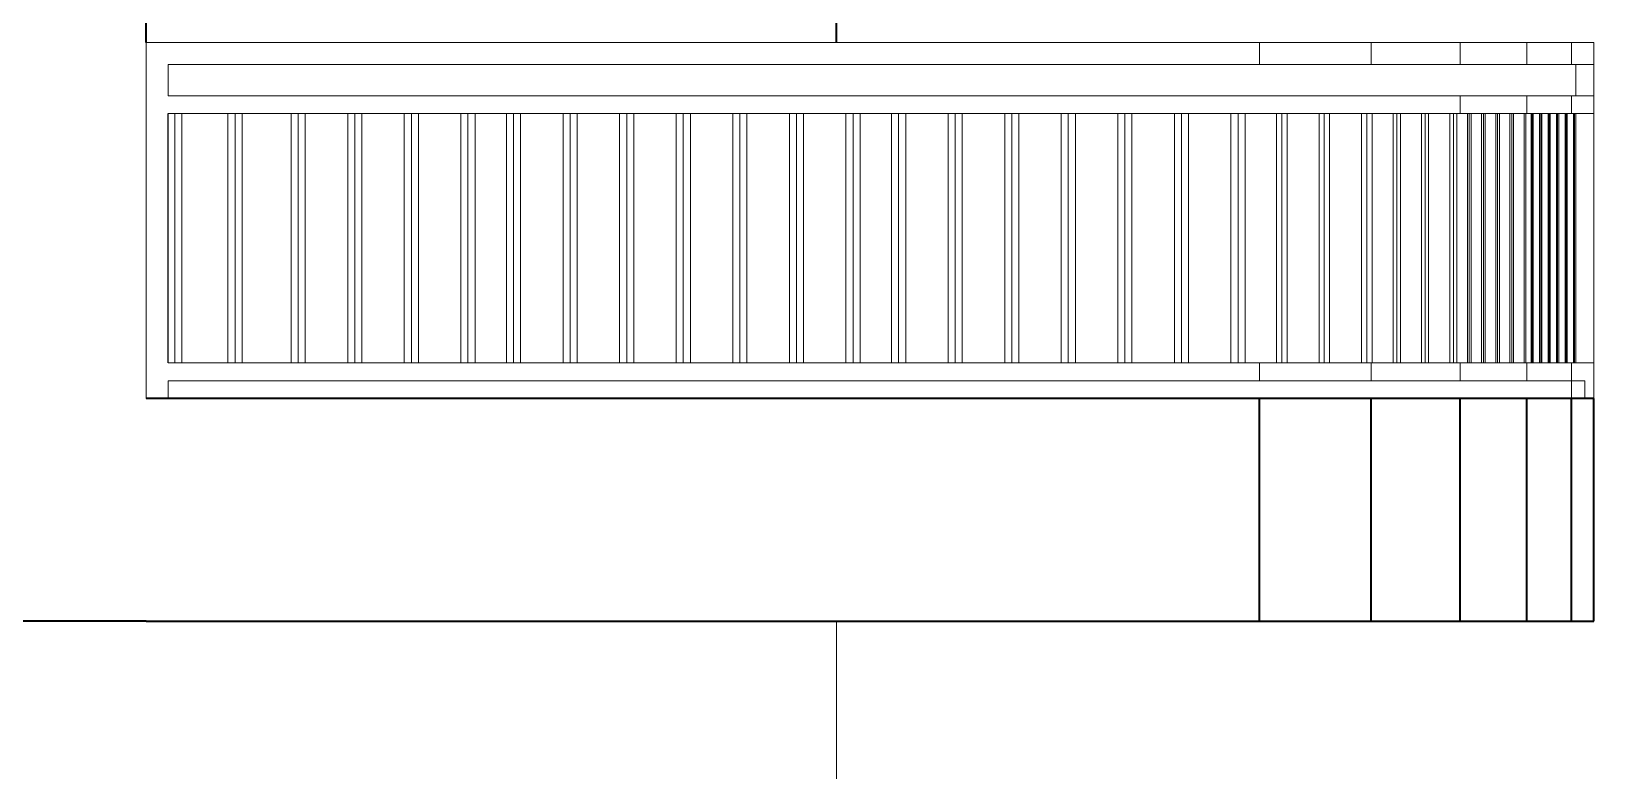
# Model space of a CAD drawing. Header units: inches. Extents: x -7543 to -822, y 102837 to 190349.
# Drawn here: x -824.59 to -824.5199, y 102836.8472 to 102836.8804 of the extents above; entities that cross this region are included whole.
import ezdxf

# ---------------------------------------------------------------- set-up
doc = ezdxf.new("R2010")
doc.units = ezdxf.units.IN
doc.header["$MEASUREMENT"] = 0
doc.layers.add('BALKON', color=7, linetype='Continuous', lineweight=20, true_color=0xffaaa9)
doc.layers.add('DUVAR', color=7, linetype='Continuous', lineweight=35, true_color=0xfc4642)

msp = doc.modelspace()

# ---------------------------------------------------------------- linework, layer by layer
at = {"layer": 'BALKON'}
for p, q in [((-824.584894, 102836.863887, -0.002), (-824.584894, 102836.879887, -0.002)), ((-824.584894, 102836.879887, -0.002), (-824.519894, 102836.879887, -0.002)), ((-824.584894, 102836.863887, -0.002), (-824.584894, 102836.879887, -0.002)), ((-824.584894, 102836.879887, -0.002), (-824.519894, 102836.879887, -0.002)), ((-824.584894, 102836.863887, -0.002), (-824.584894, 102836.879887, -0.002)), ((-824.584894, 102836.879887, -0.002), (-824.519894, 102836.879887, -0.002)), ((-824.584894, 102836.863887, -0.002), (-824.584894, 102836.879887, -0.002)), ((-824.584894, 102836.879887, -0.002), (-824.519894, 102836.879887, -0.002)), ((-824.534894, 102836.878887, -0.002), (-824.534894, 102836.879887, -0.002)), ((-824.534894, 102836.878887, -0.002), (-824.534894, 102836.879887, -0.002)), ((-824.529894, 102836.878887, -0.002), (-824.529894, 102836.879887, -0.002)), ((-824.529894, 102836.878887, -0.002), (-824.529894, 102836.879887, -0.002)), ((-824.529894, 102836.878887, -0.002), (-824.529894, 102836.879887, -0.002)), ((-824.529894, 102836.878887, -0.002), (-824.529894, 102836.879887, -0.002)), ((-824.525894, 102836.878887, -0.002), (-824.525894, 102836.879887, -0.002)), ((-824.525894, 102836.878887, -0.002), (-824.525894, 102836.879887, -0.002)), ((-824.525894, 102836.878887, -0.002), (-824.525894, 102836.879887, -0.002)), ((-824.525894, 102836.878887, -0.002), (-824.525894, 102836.879887, -0.002)), ((-824.522894, 102836.878887, -0.002), (-824.522894, 102836.879887, -0.002)), ((-824.522894, 102836.878887, -0.002), (-824.522894, 102836.879887, -0.002)), ((-824.522894, 102836.878887, -0.002), (-824.522894, 102836.879887, -0.002)), ((-824.522894, 102836.878887, -0.002), (-824.522894, 102836.879887, -0.002)), ((-824.520894, 102836.878887, -0.002), (-824.520894, 102836.879887, -0.002)), ((-824.520894, 102836.878887, -0.002), (-824.520894, 102836.879887, -0.002)), ((-824.520894, 102836.878887, -0.002), (-824.520894, 102836.879887, -0.002)), ((-824.520894, 102836.878887, -0.002), (-824.520894, 102836.879887, -0.002)), ((-824.519894, 102836.864687, -0.002), (-824.519894, 102836.879887, -0.002)), ((-824.519894, 102836.864687, -0.002), (-824.519894, 102836.879887, -0.002)), ((-824.519894, 102836.864687, -0.002), (-824.519894, 102836.879887, -0.002)), ((-824.519894, 102836.864687, -0.002), (-824.519894, 102836.879887, -0.002)), ((-824.583894, 102836.878887, -0.002), (-824.519894, 102836.878887, -0.002)), ((-824.583894, 102836.877487, -0.002), (-824.583894, 102836.878887, -0.002)), ((-824.583894, 102836.878887, -0.002), (-824.519894, 102836.878887, -0.002)), ((-824.583894, 102836.877487, -0.002), (-824.583894, 102836.878887, -0.002)), ((-824.583894, 102836.878887, -0.002), (-824.519894, 102836.878887, -0.002)), ((-824.583894, 102836.877487, -0.002), (-824.583894, 102836.878887, -0.002)), ((-824.583894, 102836.878887, -0.002), (-824.519894, 102836.878887, -0.002)), ((-824.583894, 102836.877487, -0.002), (-824.583894, 102836.878887, -0.002)), ((-824.520694, 102836.877487, -0.002), (-824.520694, 102836.878887, -0.002)), ((-824.520694, 102836.877487, -0.002), (-824.520694, 102836.878887, -0.002)), ((-824.520694, 102836.877487, -0.002), (-824.520694, 102836.878887, -0.002)), ((-824.520694, 102836.877487, -0.002), (-824.520694, 102836.878887, -0.002)), ((-824.583894, 102836.877487, -0.002), (-824.519894, 102836.877487, -0.002)), ((-824.583894, 102836.877487, -0.002), (-824.519894, 102836.877487, -0.002)), ((-824.583894, 102836.877487, -0.002), (-824.519894, 102836.877487, -0.002)), ((-824.583894, 102836.877487, -0.002), (-824.519894, 102836.877487, -0.002)), ((-824.525894, 102836.876687, -0.002), (-824.525894, 102836.877487, -0.002)), ((-824.525894, 102836.876687, -0.002), (-824.525894, 102836.877487, -0.002)), ((-824.525894, 102836.876687, -0.002), (-824.525894, 102836.877487, -0.002)), ((-824.525894, 102836.876687, -0.002), (-824.525894, 102836.877487, -0.002)), ((-824.522894, 102836.876687, -0.002), (-824.522894, 102836.877487, -0.002)), ((-824.522894, 102836.876687, -0.002), (-824.522894, 102836.877487, -0.002)), ((-824.522894, 102836.876687, -0.002), (-824.522894, 102836.877487, -0.002)), ((-824.522894, 102836.876687, -0.002), (-824.522894, 102836.877487, -0.002)), ((-824.520894, 102836.876687, -0.002), (-824.520894, 102836.877487, -0.002)), ((-824.520894, 102836.876687, -0.002), (-824.520894, 102836.877487, -0.002)), ((-824.520894, 102836.876687, -0.002), (-824.520894, 102836.877487, -0.002)), ((-824.520894, 102836.876687, -0.002), (-824.520894, 102836.877487, -0.002)), ((-824.583918, 102836.865487, -0.002), (-824.583918, 102836.876687, -0.002)), ((-824.583918, 102836.865487, -0.002), (-824.583918, 102836.876687, -0.002)), ((-824.583918, 102836.865487, -0.002), (-824.583918, 102836.876687, -0.002)), ((-824.583918, 102836.865487, -0.002), (-824.583918, 102836.876687, -0.002)), ((-824.583894, 102836.876687, -0.002), (-824.519894, 102836.876687, -0.002)), ((-824.583894, 102836.865487, -0.002), (-824.583894, 102836.876687, -0.002)), ((-824.583894, 102836.876687, -0.002), (-824.519894, 102836.876687, -0.002)), ((-824.583894, 102836.865487, -0.002), (-824.583894, 102836.876687, -0.002)), ((-824.583894, 102836.876687, -0.002), (-824.519894, 102836.876687, -0.002)), ((-824.583894, 102836.865487, -0.002), (-824.583894, 102836.876687, -0.002)), ((-824.583894, 102836.876687, -0.002), (-824.519894, 102836.876687, -0.002)), ((-824.583894, 102836.865487, -0.002), (-824.583894, 102836.876687, -0.002)), ((-824.5836, 102836.865487, -0.002), (-824.5836, 102836.876687, -0.002)), ((-824.5836, 102836.865487, -0.002), (-824.5836, 102836.876687, -0.002)), ((-824.5836, 102836.865487, -0.002), (-824.5836, 102836.876687, -0.002)), ((-824.5836, 102836.865487, -0.002), (-824.5836, 102836.876687, -0.002)), ((-824.583283, 102836.865487, -0.002), (-824.583283, 102836.876687, -0.002)), ((-824.583283, 102836.865487, -0.002), (-824.583283, 102836.876687, -0.002)), ((-824.583283, 102836.865487, -0.002), (-824.583283, 102836.876687, -0.002)), ((-824.583283, 102836.865487, -0.002), (-824.583283, 102836.876687, -0.002)), ((-824.581217, 102836.865487, -0.002), (-824.581217, 102836.876687, -0.002)), ((-824.581217, 102836.865487, -0.002), (-824.581217, 102836.876687, -0.002)), ((-824.581217, 102836.865487, -0.002), (-824.581217, 102836.876687, -0.002)), ((-824.581217, 102836.865487, -0.002), (-824.581217, 102836.876687, -0.002)), ((-824.5809, 102836.865487, -0.002), (-824.5809, 102836.876687, -0.002)), ((-824.5809, 102836.865487, -0.002), (-824.5809, 102836.876687, -0.002)), ((-824.5809, 102836.865487, -0.002), (-824.5809, 102836.876687, -0.002)), ((-824.5809, 102836.865487, -0.002), (-824.5809, 102836.876687, -0.002)), ((-824.580582, 102836.865487, -0.002), (-824.580582, 102836.876687, -0.002)), ((-824.580582, 102836.865487, -0.002), (-824.580582, 102836.876687, -0.002)), ((-824.580582, 102836.865487, -0.002), (-824.580582, 102836.876687, -0.002)), ((-824.580582, 102836.865487, -0.002), (-824.580582, 102836.876687, -0.002)), ((-824.578378, 102836.865487, -0.002), (-824.578378, 102836.876687, -0.002)), ((-824.578378, 102836.865487, -0.002), (-824.578378, 102836.876687, -0.002)), ((-824.578378, 102836.865487, -0.002), (-824.578378, 102836.876687, -0.002)), ((-824.578378, 102836.865487, -0.002), (-824.578378, 102836.876687, -0.002)), ((-824.57806, 102836.865487, -0.002), (-824.57806, 102836.876687, -0.002)), ((-824.57806, 102836.865487, -0.002), (-824.57806, 102836.876687, -0.002)), ((-824.57806, 102836.865487, -0.002), (-824.57806, 102836.876687, -0.002)), ((-824.57806, 102836.865487, -0.002), (-824.57806, 102836.876687, -0.002)), ((-824.577743, 102836.865487, -0.002), (-824.577743, 102836.876687, -0.002)), ((-824.577743, 102836.865487, -0.002), (-824.577743, 102836.876687, -0.002)), ((-824.577743, 102836.865487, -0.002), (-824.577743, 102836.876687, -0.002)), ((-824.577743, 102836.865487, -0.002), (-824.577743, 102836.876687, -0.002)), ((-824.575838, 102836.865487, -0.002), (-824.575838, 102836.876687, -0.002)), ((-824.575838, 102836.865487, -0.002), (-824.575838, 102836.876687, -0.002)), ((-824.575838, 102836.865487, -0.002), (-824.575838, 102836.876687, -0.002)), ((-824.575838, 102836.865487, -0.002), (-824.575838, 102836.876687, -0.002)), ((-824.57552, 102836.865487, -0.002), (-824.57552, 102836.876687, -0.002)), ((-824.57552, 102836.865487, -0.002), (-824.57552, 102836.876687, -0.002)), ((-824.57552, 102836.865487, -0.002), (-824.57552, 102836.876687, -0.002)), ((-824.57552, 102836.865487, -0.002), (-824.57552, 102836.876687, -0.002)), ((-824.575203, 102836.865487, -0.002), (-824.575203, 102836.876687, -0.002)), ((-824.575203, 102836.865487, -0.002), (-824.575203, 102836.876687, -0.002)), ((-824.575203, 102836.865487, -0.002), (-824.575203, 102836.876687, -0.002)), ((-824.575203, 102836.865487, -0.002), (-824.575203, 102836.876687, -0.002)), ((-824.573298, 102836.865487, -0.002), (-824.573298, 102836.876687, -0.002)), ((-824.573298, 102836.865487, -0.002), (-824.573298, 102836.876687, -0.002)), ((-824.573298, 102836.865487, -0.002), (-824.573298, 102836.876687, -0.002)), ((-824.573298, 102836.865487, -0.002), (-824.573298, 102836.876687, -0.002)), ((-824.57298, 102836.865487, -0.002), (-824.57298, 102836.876687, -0.002)), ((-824.57298, 102836.865487, -0.002), (-824.57298, 102836.876687, -0.002)), ((-824.57298, 102836.865487, -0.002), (-824.57298, 102836.876687, -0.002)), ((-824.57298, 102836.865487, -0.002), (-824.57298, 102836.876687, -0.002)), ((-824.572663, 102836.865487, -0.002), (-824.572663, 102836.876687, -0.002)), ((-824.572663, 102836.865487, -0.002), (-824.572663, 102836.876687, -0.002)), ((-824.572663, 102836.865487, -0.002), (-824.572663, 102836.876687, -0.002)), ((-824.572663, 102836.865487, -0.002), (-824.572663, 102836.876687, -0.002)), ((-824.570758, 102836.865487, -0.002), (-824.570758, 102836.876687, -0.002)), ((-824.570758, 102836.865487, -0.002), (-824.570758, 102836.876687, -0.002)), ((-824.570758, 102836.865487, -0.002), (-824.570758, 102836.876687, -0.002)), ((-824.570758, 102836.865487, -0.002), (-824.570758, 102836.876687, -0.002)), ((-824.57044, 102836.865487, -0.002), (-824.57044, 102836.876687, -0.002)), ((-824.57044, 102836.865487, -0.002), (-824.57044, 102836.876687, -0.002)), ((-824.57044, 102836.865487, -0.002), (-824.57044, 102836.876687, -0.002)), ((-824.57044, 102836.865487, -0.002), (-824.57044, 102836.876687, -0.002)), ((-824.570123, 102836.865487, -0.002), (-824.570123, 102836.876687, -0.002)), ((-824.570123, 102836.865487, -0.002), (-824.570123, 102836.876687, -0.002)), ((-824.570123, 102836.865487, -0.002), (-824.570123, 102836.876687, -0.002)), ((-824.570123, 102836.865487, -0.002), (-824.570123, 102836.876687, -0.002)), ((-824.56871, 102836.865487, -0.002), (-824.56871, 102836.876687, -0.002)), ((-824.56871, 102836.865487, -0.002), (-824.56871, 102836.876687, -0.002)), ((-824.56871, 102836.865487, -0.002), (-824.56871, 102836.876687, -0.002)), ((-824.56871, 102836.865487, -0.002), (-824.56871, 102836.876687, -0.002)), ((-824.568392, 102836.865487, -0.002), (-824.568392, 102836.876687, -0.002)), ((-824.568392, 102836.865487, -0.002), (-824.568392, 102836.876687, -0.002)), ((-824.568392, 102836.865487, -0.002), (-824.568392, 102836.876687, -0.002)), ((-824.568392, 102836.865487, -0.002), (-824.568392, 102836.876687, -0.002)), ((-824.568075, 102836.865487, -0.002), (-824.568075, 102836.876687, -0.002)), ((-824.568075, 102836.865487, -0.002), (-824.568075, 102836.876687, -0.002)), ((-824.568075, 102836.865487, -0.002), (-824.568075, 102836.876687, -0.002)), ((-824.568075, 102836.865487, -0.002), (-824.568075, 102836.876687, -0.002)), ((-824.56617, 102836.865487, -0.002), (-824.56617, 102836.876687, -0.002)), ((-824.56617, 102836.865487, -0.002), (-824.56617, 102836.876687, -0.002)), ((-824.56617, 102836.865487, -0.002), (-824.56617, 102836.876687, -0.002)), ((-824.56617, 102836.865487, -0.002), (-824.56617, 102836.876687, -0.002)), ((-824.565852, 102836.865487, -0.002), (-824.565852, 102836.876687, -0.002)), ((-824.565852, 102836.865487, -0.002), (-824.565852, 102836.876687, -0.002)), ((-824.565852, 102836.865487, -0.002), (-824.565852, 102836.876687, -0.002)), ((-824.565852, 102836.865487, -0.002), (-824.565852, 102836.876687, -0.002)), ((-824.565535, 102836.865487, -0.002), (-824.565535, 102836.876687, -0.002)), ((-824.565535, 102836.865487, -0.002), (-824.565535, 102836.876687, -0.002)), ((-824.565535, 102836.865487, -0.002), (-824.565535, 102836.876687, -0.002)), ((-824.565535, 102836.865487, -0.002), (-824.565535, 102836.876687, -0.002)), ((-824.56363, 102836.865487, -0.002), (-824.56363, 102836.876687, -0.002)), ((-824.56363, 102836.865487, -0.002), (-824.56363, 102836.876687, -0.002)), ((-824.56363, 102836.865487, -0.002), (-824.56363, 102836.876687, -0.002)), ((-824.56363, 102836.865487, -0.002), (-824.56363, 102836.876687, -0.002)), ((-824.563312, 102836.865487, -0.002), (-824.563312, 102836.876687, -0.002)), ((-824.563312, 102836.865487, -0.002), (-824.563312, 102836.876687, -0.002)), ((-824.563312, 102836.865487, -0.002), (-824.563312, 102836.876687, -0.002)), ((-824.563312, 102836.865487, -0.002), (-824.563312, 102836.876687, -0.002)), ((-824.562995, 102836.865487, -0.002), (-824.562995, 102836.876687, -0.002)), ((-824.562995, 102836.865487, -0.002), (-824.562995, 102836.876687, -0.002)), ((-824.562995, 102836.865487, -0.002), (-824.562995, 102836.876687, -0.002)), ((-824.562995, 102836.865487, -0.002), (-824.562995, 102836.876687, -0.002)), ((-824.56109, 102836.865487, -0.002), (-824.56109, 102836.876687, -0.002)), ((-824.56109, 102836.865487, -0.002), (-824.56109, 102836.876687, -0.002)), ((-824.56109, 102836.865487, -0.002), (-824.56109, 102836.876687, -0.002)), ((-824.56109, 102836.865487, -0.002), (-824.56109, 102836.876687, -0.002)), ((-824.560772, 102836.865487, -0.002), (-824.560772, 102836.876687, -0.002)), ((-824.560772, 102836.865487, -0.002), (-824.560772, 102836.876687, -0.002)), ((-824.560772, 102836.865487, -0.002), (-824.560772, 102836.876687, -0.002)), ((-824.560772, 102836.865487, -0.002), (-824.560772, 102836.876687, -0.002)), ((-824.560455, 102836.865487, -0.002), (-824.560455, 102836.876687, -0.002)), ((-824.560455, 102836.865487, -0.002), (-824.560455, 102836.876687, -0.002)), ((-824.560455, 102836.865487, -0.002), (-824.560455, 102836.876687, -0.002)), ((-824.560455, 102836.865487, -0.002), (-824.560455, 102836.876687, -0.002)), ((-824.55855, 102836.865487, -0.002), (-824.55855, 102836.876687, -0.002)), ((-824.55855, 102836.865487, -0.002), (-824.55855, 102836.876687, -0.002)), ((-824.55855, 102836.865487, -0.002), (-824.55855, 102836.876687, -0.002)), ((-824.55855, 102836.865487, -0.002), (-824.55855, 102836.876687, -0.002)), ((-824.558232, 102836.865487, -0.002), (-824.558232, 102836.876687, -0.002)), ((-824.558232, 102836.865487, -0.002), (-824.558232, 102836.876687, -0.002)), ((-824.558232, 102836.865487, -0.002), (-824.558232, 102836.876687, -0.002)), ((-824.558232, 102836.865487, -0.002), (-824.558232, 102836.876687, -0.002)), ((-824.557915, 102836.865487, -0.002), (-824.557915, 102836.876687, -0.002)), ((-824.557915, 102836.865487, -0.002), (-824.557915, 102836.876687, -0.002)), ((-824.557915, 102836.865487, -0.002), (-824.557915, 102836.876687, -0.002)), ((-824.557915, 102836.865487, -0.002), (-824.557915, 102836.876687, -0.002)), ((-824.55601, 102836.865487, -0.002), (-824.55601, 102836.876687, -0.002)), ((-824.55601, 102836.865487, -0.002), (-824.55601, 102836.876687, -0.002)), ((-824.55601, 102836.865487, -0.002), (-824.55601, 102836.876687, -0.002)), ((-824.55601, 102836.865487, -0.002), (-824.55601, 102836.876687, -0.002)), ((-824.555692, 102836.865487, -0.002), (-824.555692, 102836.876687, -0.002)), ((-824.555692, 102836.865487, -0.002), (-824.555692, 102836.876687, -0.002)), ((-824.555692, 102836.865487, -0.002), (-824.555692, 102836.876687, -0.002)), ((-824.555692, 102836.865487, -0.002), (-824.555692, 102836.876687, -0.002)), ((-824.555375, 102836.865487, -0.002), (-824.555375, 102836.876687, -0.002)), ((-824.555375, 102836.865487, -0.002), (-824.555375, 102836.876687, -0.002)), ((-824.555375, 102836.865487, -0.002), (-824.555375, 102836.876687, -0.002)), ((-824.555375, 102836.865487, -0.002), (-824.555375, 102836.876687, -0.002)), ((-824.55347, 102836.865487, -0.002), (-824.55347, 102836.876687, -0.002)), ((-824.55347, 102836.865487, -0.002), (-824.55347, 102836.876687, -0.002)), ((-824.55347, 102836.865487, -0.002), (-824.55347, 102836.876687, -0.002)), ((-824.55347, 102836.865487, -0.002), (-824.55347, 102836.876687, -0.002)), ((-824.553152, 102836.865487, -0.002), (-824.553152, 102836.876687, -0.002)), ((-824.553152, 102836.865487, -0.002), (-824.553152, 102836.876687, -0.002)), ((-824.553152, 102836.865487, -0.002), (-824.553152, 102836.876687, -0.002)), ((-824.553152, 102836.865487, -0.002), (-824.553152, 102836.876687, -0.002)), ((-824.552835, 102836.865487, -0.002), (-824.552835, 102836.876687, -0.002)), ((-824.552835, 102836.865487, -0.002), (-824.552835, 102836.876687, -0.002)), ((-824.552835, 102836.865487, -0.002), (-824.552835, 102836.876687, -0.002)), ((-824.552835, 102836.865487, -0.002), (-824.552835, 102836.876687, -0.002)), ((-824.551422, 102836.865487, -0.002), (-824.551422, 102836.876687, -0.002)), ((-824.551422, 102836.865487, -0.002), (-824.551422, 102836.876687, -0.002)), ((-824.551422, 102836.865487, -0.002), (-824.551422, 102836.876687, -0.002)), ((-824.551422, 102836.865487, -0.002), (-824.551422, 102836.876687, -0.002)), ((-824.551105, 102836.865487, -0.002), (-824.551105, 102836.876687, -0.002)), ((-824.551105, 102836.865487, -0.002), (-824.551105, 102836.876687, -0.002)), ((-824.551105, 102836.865487, -0.002), (-824.551105, 102836.876687, -0.002)), ((-824.551105, 102836.865487, -0.002), (-824.551105, 102836.876687, -0.002)), ((-824.550787, 102836.865487, -0.002), (-824.550787, 102836.876687, -0.002)), ((-824.550787, 102836.865487, -0.002), (-824.550787, 102836.876687, -0.002)), ((-824.550787, 102836.865487, -0.002), (-824.550787, 102836.876687, -0.002)), ((-824.550787, 102836.865487, -0.002), (-824.550787, 102836.876687, -0.002)), ((-824.548882, 102836.865487, -0.002), (-824.548882, 102836.876687, -0.002)), ((-824.548882, 102836.865487, -0.002), (-824.548882, 102836.876687, -0.002)), ((-824.548882, 102836.865487, -0.002), (-824.548882, 102836.876687, -0.002)), ((-824.548882, 102836.865487, -0.002), (-824.548882, 102836.876687, -0.002)), ((-824.548565, 102836.865487, -0.002), (-824.548565, 102836.876687, -0.002)), ((-824.548565, 102836.865487, -0.002), (-824.548565, 102836.876687, -0.002)), ((-824.548565, 102836.865487, -0.002), (-824.548565, 102836.876687, -0.002)), ((-824.548565, 102836.865487, -0.002), (-824.548565, 102836.876687, -0.002)), ((-824.548247, 102836.865487, -0.002), (-824.548247, 102836.876687, -0.002)), ((-824.548247, 102836.865487, -0.002), (-824.548247, 102836.876687, -0.002)), ((-824.548247, 102836.865487, -0.002), (-824.548247, 102836.876687, -0.002)), ((-824.548247, 102836.865487, -0.002), (-824.548247, 102836.876687, -0.002)), ((-824.546342, 102836.865487, -0.002), (-824.546342, 102836.876687, -0.002)), ((-824.546342, 102836.865487, -0.002), (-824.546342, 102836.876687, -0.002)), ((-824.546342, 102836.865487, -0.002), (-824.546342, 102836.876687, -0.002)), ((-824.546342, 102836.865487, -0.002), (-824.546342, 102836.876687, -0.002)), ((-824.546025, 102836.865487, -0.002), (-824.546025, 102836.876687, -0.002)), ((-824.546025, 102836.865487, -0.002), (-824.546025, 102836.876687, -0.002)), ((-824.546025, 102836.865487, -0.002), (-824.546025, 102836.876687, -0.002)), ((-824.546025, 102836.865487, -0.002), (-824.546025, 102836.876687, -0.002)), ((-824.545707, 102836.865487, -0.002), (-824.545707, 102836.876687, -0.002)), ((-824.545707, 102836.865487, -0.002), (-824.545707, 102836.876687, -0.002)), ((-824.545707, 102836.865487, -0.002), (-824.545707, 102836.876687, -0.002)), ((-824.545707, 102836.865487, -0.002), (-824.545707, 102836.876687, -0.002)), ((-824.543802, 102836.865487, -0.002), (-824.543802, 102836.876687, -0.002)), ((-824.543802, 102836.865487, -0.002), (-824.543802, 102836.876687, -0.002)), ((-824.543802, 102836.865487, -0.002), (-824.543802, 102836.876687, -0.002)), ((-824.543802, 102836.865487, -0.002), (-824.543802, 102836.876687, -0.002)), ((-824.543485, 102836.865487, -0.002), (-824.543485, 102836.876687, -0.002)), ((-824.543485, 102836.865487, -0.002), (-824.543485, 102836.876687, -0.002)), ((-824.543485, 102836.865487, -0.002), (-824.543485, 102836.876687, -0.002)), ((-824.543485, 102836.865487, -0.002), (-824.543485, 102836.876687, -0.002)), ((-824.543167, 102836.865487, -0.002), (-824.543167, 102836.876687, -0.002)), ((-824.543167, 102836.865487, -0.002), (-824.543167, 102836.876687, -0.002)), ((-824.543167, 102836.865487, -0.002), (-824.543167, 102836.876687, -0.002)), ((-824.543167, 102836.865487, -0.002), (-824.543167, 102836.876687, -0.002)), ((-824.541262, 102836.865487, -0.002), (-824.541262, 102836.876687, -0.002)), ((-824.541262, 102836.865487, -0.002), (-824.541262, 102836.876687, -0.002)), ((-824.541262, 102836.865487, -0.002), (-824.541262, 102836.876687, -0.002)), ((-824.541262, 102836.865487, -0.002), (-824.541262, 102836.876687, -0.002)), ((-824.540945, 102836.865487, -0.002), (-824.540945, 102836.876687, -0.002)), ((-824.540945, 102836.865487, -0.002), (-824.540945, 102836.876687, -0.002)), ((-824.540945, 102836.865487, -0.002), (-824.540945, 102836.876687, -0.002)), ((-824.540945, 102836.865487, -0.002), (-824.540945, 102836.876687, -0.002)), ((-824.540627, 102836.865487, -0.002), (-824.540627, 102836.876687, -0.002)), ((-824.540627, 102836.865487, -0.002), (-824.540627, 102836.876687, -0.002)), ((-824.540627, 102836.865487, -0.002), (-824.540627, 102836.876687, -0.002)), ((-824.540627, 102836.865487, -0.002), (-824.540627, 102836.876687, -0.002)), ((-824.538722, 102836.865487, -0.002), (-824.538722, 102836.876687, -0.002)), ((-824.538722, 102836.865487, -0.002), (-824.538722, 102836.876687, -0.002)), ((-824.538722, 102836.865487, -0.002), (-824.538722, 102836.876687, -0.002)), ((-824.538722, 102836.865487, -0.002), (-824.538722, 102836.876687, -0.002)), ((-824.538405, 102836.865487, -0.002), (-824.538405, 102836.876687, -0.002)), ((-824.538405, 102836.865487, -0.002), (-824.538405, 102836.876687, -0.002)), ((-824.538405, 102836.865487, -0.002), (-824.538405, 102836.876687, -0.002)), ((-824.538405, 102836.865487, -0.002), (-824.538405, 102836.876687, -0.002)), ((-824.538087, 102836.865487, -0.002), (-824.538087, 102836.876687, -0.002)), ((-824.538087, 102836.865487, -0.002), (-824.538087, 102836.876687, -0.002)), ((-824.538087, 102836.865487, -0.002), (-824.538087, 102836.876687, -0.002)), ((-824.538087, 102836.865487, -0.002), (-824.538087, 102836.876687, -0.002)), ((-824.536182, 102836.865487, -0.002), (-824.536182, 102836.876687, -0.002)), ((-824.536182, 102836.865487, -0.002), (-824.536182, 102836.876687, -0.002)), ((-824.536182, 102836.865487, -0.002), (-824.536182, 102836.876687, -0.002)), ((-824.536182, 102836.865487, -0.002), (-824.536182, 102836.876687, -0.002)), ((-824.535865, 102836.865487, -0.002), (-824.535865, 102836.876687, -0.002)), ((-824.535865, 102836.865487, -0.002), (-824.535865, 102836.876687, -0.002)), ((-824.535865, 102836.865487, -0.002), (-824.535865, 102836.876687, -0.002)), ((-824.535865, 102836.865487, -0.002), (-824.535865, 102836.876687, -0.002)), ((-824.535547, 102836.865487, -0.002), (-824.535547, 102836.876687, -0.002)), ((-824.535547, 102836.865487, -0.002), (-824.535547, 102836.876687, -0.002)), ((-824.535547, 102836.865487, -0.002), (-824.535547, 102836.876687, -0.002)), ((-824.535547, 102836.865487, -0.002), (-824.535547, 102836.876687, -0.002)), ((-824.534134, 102836.865487, -0.002), (-824.534134, 102836.876687, -0.002)), ((-824.534134, 102836.865487, -0.002), (-824.534134, 102836.876687, -0.002)), ((-824.534134, 102836.865487, -0.002), (-824.534134, 102836.876687, -0.002)), ((-824.534134, 102836.865487, -0.002), (-824.534134, 102836.876687, -0.002)), ((-824.533896, 102836.865487, -0.002), (-824.533896, 102836.876687, -0.002)), ((-824.533896, 102836.865487, -0.002), (-824.533896, 102836.876687, -0.002)), ((-824.533896, 102836.865487, -0.002), (-824.533896, 102836.876687, -0.002)), ((-824.533896, 102836.865487, -0.002), (-824.533896, 102836.876687, -0.002)), ((-824.533658, 102836.865487, -0.002), (-824.533658, 102836.876687, -0.002)), ((-824.533658, 102836.865487, -0.002), (-824.533658, 102836.876687, -0.002)), ((-824.533658, 102836.865487, -0.002), (-824.533658, 102836.876687, -0.002)), ((-824.533658, 102836.865487, -0.002), (-824.533658, 102836.876687, -0.002)), ((-824.532229, 102836.865487, -0.002), (-824.532229, 102836.876687, -0.002)), ((-824.532229, 102836.865487, -0.002), (-824.532229, 102836.876687, -0.002)), ((-824.532229, 102836.865487, -0.002), (-824.532229, 102836.876687, -0.002)), ((-824.532229, 102836.865487, -0.002), (-824.532229, 102836.876687, -0.002)), ((-824.531991, 102836.865487, -0.002), (-824.531991, 102836.876687, -0.002)), ((-824.531991, 102836.865487, -0.002), (-824.531991, 102836.876687, -0.002)), ((-824.531991, 102836.865487, -0.002), (-824.531991, 102836.876687, -0.002)), ((-824.531991, 102836.865487, -0.002), (-824.531991, 102836.876687, -0.002)), ((-824.531753, 102836.865487, -0.002), (-824.531753, 102836.876687, -0.002)), ((-824.531753, 102836.865487, -0.002), (-824.531753, 102836.876687, -0.002)), ((-824.531753, 102836.865487, -0.002), (-824.531753, 102836.876687, -0.002)), ((-824.531753, 102836.865487, -0.002), (-824.531753, 102836.876687, -0.002)), ((-824.530324, 102836.865487, -0.002), (-824.530324, 102836.876687, -0.002)), ((-824.530324, 102836.865487, -0.002), (-824.530324, 102836.876687, -0.002)), ((-824.530324, 102836.865487, -0.002), (-824.530324, 102836.876687, -0.002)), ((-824.530324, 102836.865487, -0.002), (-824.530324, 102836.876687, -0.002)), ((-824.530086, 102836.865487, -0.002), (-824.530086, 102836.876687, -0.002)), ((-824.530086, 102836.865487, -0.002), (-824.530086, 102836.876687, -0.002)), ((-824.530086, 102836.865487, -0.002), (-824.530086, 102836.876687, -0.002)), ((-824.530086, 102836.865487, -0.002), (-824.530086, 102836.876687, -0.002)), ((-824.529848, 102836.865487, -0.002), (-824.529848, 102836.876687, -0.002)), ((-824.529848, 102836.865487, -0.002), (-824.529848, 102836.876687, -0.002)), ((-824.529848, 102836.865487, -0.002), (-824.529848, 102836.876687, -0.002)), ((-824.529848, 102836.865487, -0.002), (-824.529848, 102836.876687, -0.002)), ((-824.528896, 102836.865487, -0.002), (-824.528896, 102836.876687, -0.002)), ((-824.528896, 102836.865487, -0.002), (-824.528896, 102836.876687, -0.002)), ((-824.528896, 102836.865487, -0.002), (-824.528896, 102836.876687, -0.002)), ((-824.528896, 102836.865487, -0.002), (-824.528896, 102836.876687, -0.002)), ((-824.528737, 102836.865487, -0.002), (-824.528737, 102836.876687, -0.002)), ((-824.528737, 102836.865487, -0.002), (-824.528737, 102836.876687, -0.002)), ((-824.528737, 102836.865487, -0.002), (-824.528737, 102836.876687, -0.002)), ((-824.528737, 102836.865487, -0.002), (-824.528737, 102836.876687, -0.002)), ((-824.528578, 102836.865487, -0.002), (-824.528578, 102836.876687, -0.002)), ((-824.528578, 102836.865487, -0.002), (-824.528578, 102836.876687, -0.002)), ((-824.528578, 102836.865487, -0.002), (-824.528578, 102836.876687, -0.002)), ((-824.528578, 102836.865487, -0.002), (-824.528578, 102836.876687, -0.002)), ((-824.527626, 102836.865487, -0.002), (-824.527626, 102836.876687, -0.002)), ((-824.527626, 102836.865487, -0.002), (-824.527626, 102836.876687, -0.002)), ((-824.527626, 102836.865487, -0.002), (-824.527626, 102836.876687, -0.002)), ((-824.527626, 102836.865487, -0.002), (-824.527626, 102836.876687, -0.002)), ((-824.527467, 102836.865487, -0.002), (-824.527467, 102836.876687, -0.002)), ((-824.527467, 102836.865487, -0.002), (-824.527467, 102836.876687, -0.002)), ((-824.527467, 102836.865487, -0.002), (-824.527467, 102836.876687, -0.002)), ((-824.527467, 102836.865487, -0.002), (-824.527467, 102836.876687, -0.002)), ((-824.527308, 102836.865487, -0.002), (-824.527308, 102836.876687, -0.002)), ((-824.527308, 102836.865487, -0.002), (-824.527308, 102836.876687, -0.002)), ((-824.527308, 102836.865487, -0.002), (-824.527308, 102836.876687, -0.002)), ((-824.527308, 102836.865487, -0.002), (-824.527308, 102836.876687, -0.002)), ((-824.526356, 102836.865487, -0.002), (-824.526356, 102836.876687, -0.002)), ((-824.526356, 102836.865487, -0.002), (-824.526356, 102836.876687, -0.002)), ((-824.526356, 102836.865487, -0.002), (-824.526356, 102836.876687, -0.002)), ((-824.526356, 102836.865487, -0.002), (-824.526356, 102836.876687, -0.002)), ((-824.526197, 102836.865487, -0.002), (-824.526197, 102836.876687, -0.002)), ((-824.526197, 102836.865487, -0.002), (-824.526197, 102836.876687, -0.002)), ((-824.526197, 102836.865487, -0.002), (-824.526197, 102836.876687, -0.002)), ((-824.526197, 102836.865487, -0.002), (-824.526197, 102836.876687, -0.002)), ((-824.526038, 102836.865487, -0.002), (-824.526038, 102836.876687, -0.002)), ((-824.526038, 102836.865487, -0.002), (-824.526038, 102836.876687, -0.002)), ((-824.526038, 102836.865487, -0.002), (-824.526038, 102836.876687, -0.002)), ((-824.526038, 102836.865487, -0.002), (-824.526038, 102836.876687, -0.002)), ((-824.525562, 102836.865487, -0.002), (-824.525562, 102836.876687, -0.002)), ((-824.525562, 102836.865487, -0.002), (-824.525562, 102836.876687, -0.002)), ((-824.525562, 102836.865487, -0.002), (-824.525562, 102836.876687, -0.002)), ((-824.525562, 102836.865487, -0.002), (-824.525562, 102836.876687, -0.002)), ((-824.525483, 102836.865487, -0.002), (-824.525483, 102836.876687, -0.002)), ((-824.525483, 102836.865487, -0.002), (-824.525483, 102836.876687, -0.002)), ((-824.525483, 102836.865487, -0.002), (-824.525483, 102836.876687, -0.002)), ((-824.525483, 102836.865487, -0.002), (-824.525483, 102836.876687, -0.002)), ((-824.525403, 102836.865487, -0.002), (-824.525403, 102836.876687, -0.002)), ((-824.525403, 102836.865487, -0.002), (-824.525403, 102836.876687, -0.002)), ((-824.525403, 102836.865487, -0.002), (-824.525403, 102836.876687, -0.002)), ((-824.525403, 102836.865487, -0.002), (-824.525403, 102836.876687, -0.002)), ((-824.524927, 102836.865487, -0.002), (-824.524927, 102836.876687, -0.002)), ((-824.524927, 102836.865487, -0.002), (-824.524927, 102836.876687, -0.002)), ((-824.524927, 102836.865487, -0.002), (-824.524927, 102836.876687, -0.002)), ((-824.524927, 102836.865487, -0.002), (-824.524927, 102836.876687, -0.002)), ((-824.524848, 102836.865487, -0.002), (-824.524848, 102836.876687, -0.002)), ((-824.524848, 102836.865487, -0.002), (-824.524848, 102836.876687, -0.002)), ((-824.524848, 102836.865487, -0.002), (-824.524848, 102836.876687, -0.002)), ((-824.524848, 102836.865487, -0.002), (-824.524848, 102836.876687, -0.002)), ((-824.524768, 102836.865487, -0.002), (-824.524768, 102836.876687, -0.002)), ((-824.524768, 102836.865487, -0.002), (-824.524768, 102836.876687, -0.002)), ((-824.524768, 102836.865487, -0.002), (-824.524768, 102836.876687, -0.002)), ((-824.524768, 102836.865487, -0.002), (-824.524768, 102836.876687, -0.002)), ((-824.524292, 102836.865487, -0.002), (-824.524292, 102836.876687, -0.002)), ((-824.524292, 102836.865487, -0.002), (-824.524292, 102836.876687, -0.002)), ((-824.524292, 102836.865487, -0.002), (-824.524292, 102836.876687, -0.002)), ((-824.524292, 102836.865487, -0.002), (-824.524292, 102836.876687, -0.002)), ((-824.524213, 102836.865487, -0.002), (-824.524213, 102836.876687, -0.002)), ((-824.524213, 102836.865487, -0.002), (-824.524213, 102836.876687, -0.002)), ((-824.524213, 102836.865487, -0.002), (-824.524213, 102836.876687, -0.002)), ((-824.524213, 102836.865487, -0.002), (-824.524213, 102836.876687, -0.002)), ((-824.524133, 102836.865487, -0.002), (-824.524133, 102836.876687, -0.002)), ((-824.524133, 102836.865487, -0.002), (-824.524133, 102836.876687, -0.002)), ((-824.524133, 102836.865487, -0.002), (-824.524133, 102836.876687, -0.002)), ((-824.524133, 102836.865487, -0.002), (-824.524133, 102836.876687, -0.002)), ((-824.523657, 102836.865487, -0.002), (-824.523657, 102836.876687, -0.002)), ((-824.523657, 102836.865487, -0.002), (-824.523657, 102836.876687, -0.002)), ((-824.523657, 102836.865487, -0.002), (-824.523657, 102836.876687, -0.002)), ((-824.523657, 102836.865487, -0.002), (-824.523657, 102836.876687, -0.002)), ((-824.523578, 102836.865487, -0.002), (-824.523578, 102836.876687, -0.002)), ((-824.523578, 102836.865487, -0.002), (-824.523578, 102836.876687, -0.002)), ((-824.523578, 102836.865487, -0.002), (-824.523578, 102836.876687, -0.002)), ((-824.523578, 102836.865487, -0.002), (-824.523578, 102836.876687, -0.002)), ((-824.523498, 102836.865487, -0.002), (-824.523498, 102836.876687, -0.002)), ((-824.523498, 102836.865487, -0.002), (-824.523498, 102836.876687, -0.002)), ((-824.523498, 102836.865487, -0.002), (-824.523498, 102836.876687, -0.002)), ((-824.523498, 102836.865487, -0.002), (-824.523498, 102836.876687, -0.002)), ((-824.523022, 102836.865487, -0.002), (-824.523022, 102836.876687, -0.002)), ((-824.523022, 102836.865487, -0.002), (-824.523022, 102836.876687, -0.002)), ((-824.523022, 102836.865487, -0.002), (-824.523022, 102836.876687, -0.002)), ((-824.523022, 102836.865487, -0.002), (-824.523022, 102836.876687, -0.002)), ((-824.522943, 102836.865487, -0.002), (-824.522943, 102836.876687, -0.002)), ((-824.522943, 102836.865487, -0.002), (-824.522943, 102836.876687, -0.002)), ((-824.522943, 102836.865487, -0.002), (-824.522943, 102836.876687, -0.002)), ((-824.522943, 102836.865487, -0.002), (-824.522943, 102836.876687, -0.002)), ((-824.522704, 102836.865487, -0.002), (-824.522704, 102836.876687, -0.002)), ((-824.522704, 102836.865487, -0.002), (-824.522704, 102836.876687, -0.002)), ((-824.522704, 102836.865487, -0.002), (-824.522704, 102836.876687, -0.002)), ((-824.522704, 102836.865487, -0.002), (-824.522704, 102836.876687, -0.002)), ((-824.522657, 102836.865487, -0.002), (-824.522657, 102836.876687, -0.002)), ((-824.522657, 102836.865487, -0.002), (-824.522657, 102836.876687, -0.002)), ((-824.522657, 102836.865487, -0.002), (-824.522657, 102836.876687, -0.002)), ((-824.522657, 102836.865487, -0.002), (-824.522657, 102836.876687, -0.002)), ((-824.522609, 102836.865487, -0.002), (-824.522609, 102836.876687, -0.002)), ((-824.522609, 102836.865487, -0.002), (-824.522609, 102836.876687, -0.002)), ((-824.522609, 102836.865487, -0.002), (-824.522609, 102836.876687, -0.002)), ((-824.522609, 102836.865487, -0.002), (-824.522609, 102836.876687, -0.002)), ((-824.522323, 102836.865487, -0.002), (-824.522323, 102836.876687, -0.002)), ((-824.522323, 102836.865487, -0.002), (-824.522323, 102836.876687, -0.002)), ((-824.522323, 102836.865487, -0.002), (-824.522323, 102836.876687, -0.002)), ((-824.522323, 102836.865487, -0.002), (-824.522323, 102836.876687, -0.002)), ((-824.522276, 102836.865487, -0.002), (-824.522276, 102836.876687, -0.002)), ((-824.522276, 102836.865487, -0.002), (-824.522276, 102836.876687, -0.002)), ((-824.522276, 102836.865487, -0.002), (-824.522276, 102836.876687, -0.002)), ((-824.522276, 102836.865487, -0.002), (-824.522276, 102836.876687, -0.002)), ((-824.522228, 102836.865487, -0.002), (-824.522228, 102836.876687, -0.002)), ((-824.522228, 102836.865487, -0.002), (-824.522228, 102836.876687, -0.002)), ((-824.522228, 102836.865487, -0.002), (-824.522228, 102836.876687, -0.002)), ((-824.522228, 102836.865487, -0.002), (-824.522228, 102836.876687, -0.002)), ((-824.521942, 102836.865487, -0.002), (-824.521942, 102836.876687, -0.002)), ((-824.521942, 102836.865487, -0.002), (-824.521942, 102836.876687, -0.002)), ((-824.521942, 102836.865487, -0.002), (-824.521942, 102836.876687, -0.002)), ((-824.521942, 102836.865487, -0.002), (-824.521942, 102836.876687, -0.002)), ((-824.521895, 102836.865487, -0.002), (-824.521895, 102836.876687, -0.002)), ((-824.521895, 102836.865487, -0.002), (-824.521895, 102836.876687, -0.002)), ((-824.521895, 102836.865487, -0.002), (-824.521895, 102836.876687, -0.002)), ((-824.521895, 102836.865487, -0.002), (-824.521895, 102836.876687, -0.002)), ((-824.521847, 102836.865487, -0.002), (-824.521847, 102836.876687, -0.002)), ((-824.521847, 102836.865487, -0.002), (-824.521847, 102836.876687, -0.002)), ((-824.521847, 102836.865487, -0.002), (-824.521847, 102836.876687, -0.002)), ((-824.521847, 102836.865487, -0.002), (-824.521847, 102836.876687, -0.002)), ((-824.521561, 102836.865487, -0.002), (-824.521561, 102836.876687, -0.002)), ((-824.521561, 102836.865487, -0.002), (-824.521561, 102836.876687, -0.002)), ((-824.521561, 102836.865487, -0.002), (-824.521561, 102836.876687, -0.002)), ((-824.521561, 102836.865487, -0.002), (-824.521561, 102836.876687, -0.002)), ((-824.521514, 102836.865487, -0.002), (-824.521514, 102836.876687, -0.002)), ((-824.521514, 102836.865487, -0.002), (-824.521514, 102836.876687, -0.002)), ((-824.521514, 102836.865487, -0.002), (-824.521514, 102836.876687, -0.002)), ((-824.521514, 102836.865487, -0.002), (-824.521514, 102836.876687, -0.002)), ((-824.521466, 102836.865487, -0.002), (-824.521466, 102836.876687, -0.002)), ((-824.521466, 102836.865487, -0.002), (-824.521466, 102836.876687, -0.002)), ((-824.521466, 102836.865487, -0.002), (-824.521466, 102836.876687, -0.002)), ((-824.521466, 102836.865487, -0.002), (-824.521466, 102836.876687, -0.002)), ((-824.52118, 102836.865487, -0.002), (-824.52118, 102836.876687, -0.002)), ((-824.52118, 102836.865487, -0.002), (-824.52118, 102836.876687, -0.002)), ((-824.52118, 102836.865487, -0.002), (-824.52118, 102836.876687, -0.002)), ((-824.52118, 102836.865487, -0.002), (-824.52118, 102836.876687, -0.002)), ((-824.521133, 102836.865487, -0.002), (-824.521133, 102836.876687, -0.002)), ((-824.521133, 102836.865487, -0.002), (-824.521133, 102836.876687, -0.002)), ((-824.521133, 102836.865487, -0.002), (-824.521133, 102836.876687, -0.002)), ((-824.521133, 102836.865487, -0.002), (-824.521133, 102836.876687, -0.002)), ((-824.521085, 102836.865487, -0.002), (-824.521085, 102836.876687, -0.002)), ((-824.521085, 102836.865487, -0.002), (-824.521085, 102836.876687, -0.002)), ((-824.521085, 102836.865487, -0.002), (-824.521085, 102836.876687, -0.002)), ((-824.521085, 102836.865487, -0.002), (-824.521085, 102836.876687, -0.002)), ((-824.520799, 102836.865487, -0.002), (-824.520799, 102836.876687, -0.002)), ((-824.520799, 102836.865487, -0.002), (-824.520799, 102836.876687, -0.002)), ((-824.520799, 102836.865487, -0.002), (-824.520799, 102836.876687, -0.002)), ((-824.520799, 102836.865487, -0.002), (-824.520799, 102836.876687, -0.002)), ((-824.520752, 102836.865487, -0.002), (-824.520752, 102836.876687, -0.002)), ((-824.520752, 102836.865487, -0.002), (-824.520752, 102836.876687, -0.002)), ((-824.520752, 102836.865487, -0.002), (-824.520752, 102836.876687, -0.002)), ((-824.520752, 102836.865487, -0.002), (-824.520752, 102836.876687, -0.002)), ((-824.520704, 102836.865487, -0.002), (-824.520704, 102836.876687, -0.002)), ((-824.520704, 102836.865487, -0.002), (-824.520704, 102836.876687, -0.002)), ((-824.520704, 102836.865487, -0.002), (-824.520704, 102836.876687, -0.002)), ((-824.520704, 102836.865487, -0.002), (-824.520704, 102836.876687, -0.002)), ((-824.520694, 102836.865487, -0.002), (-824.520694, 102836.876687, -0.002)), ((-824.520694, 102836.865487, -0.002), (-824.520694, 102836.876687, -0.002)), ((-824.520694, 102836.865487, -0.002), (-824.520694, 102836.876687, -0.002)), ((-824.520694, 102836.865487, -0.002), (-824.520694, 102836.876687, -0.002)), ((-824.583894, 102836.865487, -0.002), (-824.519894, 102836.865487, -0.002)), ((-824.583894, 102836.865487, -0.002), (-824.519894, 102836.865487, -0.002)), ((-824.583894, 102836.865487, -0.002), (-824.519894, 102836.865487, -0.002)), ((-824.583894, 102836.865487, -0.002), (-824.519894, 102836.865487, -0.002)), ((-824.534894, 102836.864687, -0.002), (-824.534894, 102836.865487, -0.002)), ((-824.534894, 102836.864687, -0.002), (-824.534894, 102836.865487, -0.002)), ((-824.534894, 102836.864687, -0.002), (-824.534894, 102836.865487, -0.002)), ((-824.534894, 102836.864687, -0.002), (-824.534894, 102836.865487, -0.002)), ((-824.529894, 102836.864687, -0.002), (-824.529894, 102836.865487, -0.002)), ((-824.529894, 102836.864687, -0.002), (-824.529894, 102836.865487, -0.002)), ((-824.529894, 102836.864687, -0.002), (-824.529894, 102836.865487, -0.002)), ((-824.529894, 102836.864687, -0.002), (-824.529894, 102836.865487, -0.002)), ((-824.525894, 102836.864687, -0.002), (-824.525894, 102836.865487, -0.002)), ((-824.525894, 102836.864687, -0.002), (-824.525894, 102836.865487, -0.002)), ((-824.525894, 102836.864687, -0.002), (-824.525894, 102836.865487, -0.002)), ((-824.525894, 102836.864687, -0.002), (-824.525894, 102836.865487, -0.002)), ((-824.522894, 102836.864687, -0.002), (-824.522894, 102836.865487, -0.002)), ((-824.522894, 102836.864687, -0.002), (-824.522894, 102836.865487, -0.002)), ((-824.522894, 102836.864687, -0.002), (-824.522894, 102836.865487, -0.002)), ((-824.522894, 102836.864687, -0.002), (-824.522894, 102836.865487, -0.002)), ((-824.520894, 102836.864687, -0.002), (-824.520894, 102836.865487, -0.002)), ((-824.520894, 102836.864687, -0.002), (-824.520894, 102836.865487, -0.002)), ((-824.520894, 102836.864687, -0.002), (-824.520894, 102836.865487, -0.002)), ((-824.520894, 102836.864687, -0.002), (-824.520894, 102836.865487, -0.002)), ((-824.583894, 102836.863887, -0.002), (-824.583894, 102836.864687, -0.002)), ((-824.583894, 102836.864687, -0.002), (-824.520294, 102836.864687, -0.002)), ((-824.583894, 102836.863887, -0.002), (-824.583894, 102836.864687, -0.002)), ((-824.583894, 102836.864687, -0.002), (-824.520294, 102836.864687, -0.002)), ((-824.583894, 102836.863887, -0.002), (-824.583894, 102836.864687, -0.002)), ((-824.583894, 102836.864687, -0.002), (-824.520294, 102836.864687, -0.002)), ((-824.583894, 102836.863887, -0.002), (-824.583894, 102836.864687, -0.002)), ((-824.583894, 102836.864687, -0.002), (-824.520294, 102836.864687, -0.002)), ((-824.520894, 102836.863887, -0.002), (-824.520894, 102836.864687, -0.002)), ((-824.520894, 102836.863887, -0.002), (-824.520894, 102836.864687, -0.002)), ((-824.520894, 102836.863887, -0.002), (-824.520894, 102836.864687, -0.002)), ((-824.520894, 102836.863887, -0.002), (-824.520894, 102836.864687, -0.002)), ((-824.520294, 102836.863887, -0.002), (-824.520294, 102836.864687, -0.002)), ((-824.520294, 102836.863887, -0.002), (-824.520294, 102836.864687, -0.002)), ((-824.520294, 102836.863887, -0.002), (-824.520294, 102836.864687, -0.002)), ((-824.520294, 102836.863887, -0.002), (-824.520294, 102836.864687, -0.002)), ((-824.519894, 102836.863887, -0.002), (-824.519894, 102836.864687, -0.002)), ((-824.519894, 102836.863887, -0.002), (-824.519894, 102836.864687, -0.002)), ((-824.519894, 102836.863887, -0.002), (-824.519894, 102836.864687, -0.002)), ((-824.519894, 102836.863887, -0.002), (-824.519894, 102836.864687, -0.002))]:
    msp.add_line(p, q, dxfattribs=at)
at = {"layer": 'BALKON', "color": 20}
msp.add_line((-824.553894, 102836.853887, -0.002), (-824.553894, 102836.715887, -0.002), dxfattribs=at)
at = {"layer": 'DUVAR'}
for p, q in [((-824.584894, 102836.879887, -0.002), (-824.584894, 102836.913887, -0.002)), ((-824.553894, 102836.879887, -0.002), (-824.553894, 102836.913887, -0.002)), ((-824.519894, 102836.863887, -0.002), (-824.584894, 102836.863887, -0.002)), ((-824.519894, 102836.863887, -0.002), (-824.584894, 102836.863887, -0.002)), ((-824.519894, 102836.863887, -0.002), (-824.584894, 102836.863887, -0.002)), ((-824.519894, 102836.863887, -0.002), (-824.584894, 102836.863887, -0.002)), ((-824.534894, 102836.853887, -0.002), (-824.534894, 102836.863887, -0.002)), ((-824.534894, 102836.853887, -0.002), (-824.534894, 102836.863887, -0.002)), ((-824.534894, 102836.853887, -0.002), (-824.534894, 102836.863887, -0.002)), ((-824.534894, 102836.853887, -0.002), (-824.534894, 102836.863887, -0.002)), ((-824.529894, 102836.853887, -0.002), (-824.529894, 102836.863887, -0.002)), ((-824.529894, 102836.853887, -0.002), (-824.529894, 102836.863887, -0.002)), ((-824.529894, 102836.853887, -0.002), (-824.529894, 102836.863887, -0.002)), ((-824.529894, 102836.853887, -0.002), (-824.529894, 102836.863887, -0.002)), ((-824.525894, 102836.853887, -0.002), (-824.525894, 102836.863887, -0.002)), ((-824.525894, 102836.853887, -0.002), (-824.525894, 102836.863887, -0.002)), ((-824.525894, 102836.853887, -0.002), (-824.525894, 102836.863887, -0.002)), ((-824.525894, 102836.853887, -0.002), (-824.525894, 102836.863887, -0.002)), ((-824.522894, 102836.853887, -0.002), (-824.522894, 102836.863887, -0.002)), ((-824.522894, 102836.853887, -0.002), (-824.522894, 102836.863887, -0.002)), ((-824.522894, 102836.853887, -0.002), (-824.522894, 102836.863887, -0.002)), ((-824.522894, 102836.853887, -0.002), (-824.522894, 102836.863887, -0.002)), ((-824.520894, 102836.853887, -0.002), (-824.520894, 102836.863887, -0.002)), ((-824.520894, 102836.853887, -0.002), (-824.520894, 102836.863887, -0.002)), ((-824.520894, 102836.853887, -0.002), (-824.520894, 102836.863887, -0.002)), ((-824.520894, 102836.853887, -0.002), (-824.520894, 102836.863887, -0.002)), ((-824.519894, 102836.853887, -0.002), (-824.519894, 102836.863887, -0.002)), ((-824.519894, 102836.853887, -0.002), (-824.519894, 102836.863887, -0.002)), ((-824.519894, 102836.853887, -0.002), (-824.519894, 102836.863887, -0.002)), ((-824.519894, 102836.853887, -0.002), (-824.519894, 102836.863887, -0.002)), ((-824.584894, 102836.853887, -0.002), (-824.709894, 102836.853887, -0.002)), ((-824.584894, 102836.853887, -0.002), (-824.519894, 102836.853887, -0.002)), ((-824.584894, 102836.853887, -0.002), (-824.519894, 102836.853887, -0.002)), ((-824.584894, 102836.853887, -0.002), (-824.519894, 102836.853887, -0.002)), ((-824.584894, 102836.853887, -0.002), (-824.519894, 102836.853887, -0.002))]:
    msp.add_line(p, q, dxfattribs=at)

doc.saveas('drawing.dxf')
